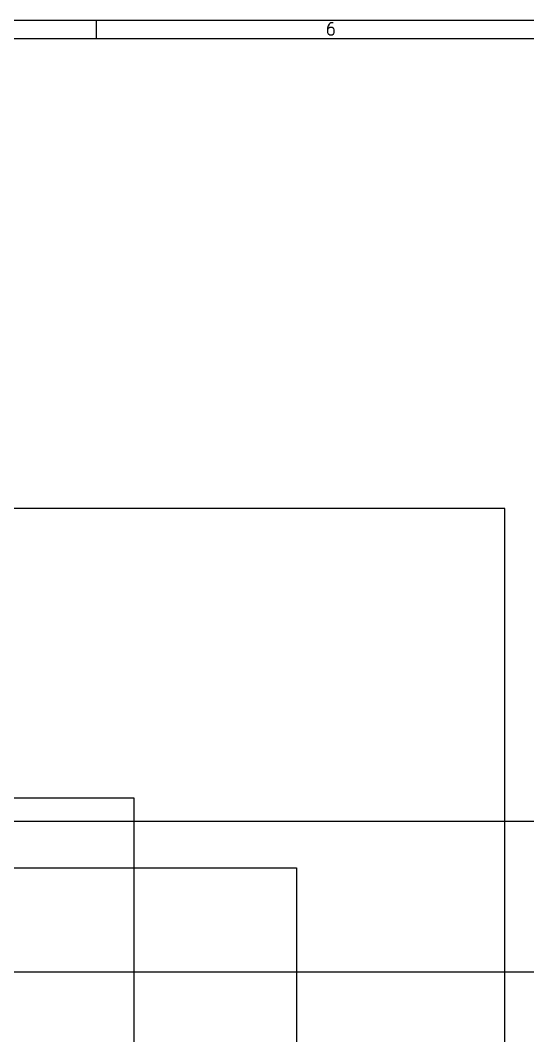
# Model space of a CAD drawing. Extents: x 0.4 to 16.1, y -11.3 to -0.4.
# Drawn here: x 9.908 to 12.098, y -4.775 to -0.394 of the extents above; entities that cross this region are included whole.
import ezdxf

# ---------------------------------------------------------------- set-up
doc = ezdxf.new("R2010")
doc.units = 0
doc.header["$MEASUREMENT"] = 0
for name, color, linetype in [('BLACK', 7, 'CONTINUOUS'), ('CYAN4', 4, 'CONTINUOUS'), ('MAGENTA4', 6, 'CONTINUOUS'), ('ORANGE2', 42, 'CONTINUOUS'), ('ORANGE3', 32, 'CONTINUOUS'), ('RED2', 1, 'CONTINUOUS')]:
    doc.layers.add(name, color=color, linetype=linetype)

msp = doc.modelspace()

# ---------------------------------------------------------------- linework, layer by layer
at = {"layer": 'BLACK', "linetype": 'CONTINUOUS'}
for p, q in [((10.4, -3.75), (9.85, -3.75)), ((10.4, -5.5), (10.4, -3.75))]:
    msp.add_line(p, q, dxfattribs=at)
at = {"layer": 'CYAN4', "linetype": 'CONTINUOUS'}
msp.add_line((8.5, -4.5), (14.35, -4.5), dxfattribs=at)
at = {"layer": 'MAGENTA4', "linetype": 'CONTINUOUS'}
for p, q in [((9.85, -4.05), (11.1, -4.05)), ((11.1, -4.05), (11.1, -5.8))]:
    msp.add_line(p, q, dxfattribs=at)
at = {"layer": 'ORANGE2', "linetype": 'CONTINUOUS'}
msp.add_line((9.85, -3.85), (14.4, -3.85), dxfattribs=at)
at = {"layer": 'ORANGE3', "linetype": 'CONTINUOUS'}
for p, q in [((12, -2.5), (4.65, -2.5)), ((12, -4.9), (12, -2.5))]:
    msp.add_line(p, q, dxfattribs=at)
at = {"layer": 'RED2', "linetype": 'CONTINUOUS'}
for p, q in [((0.3937, -0.3937), (16.1413, -0.3937)), ((10.2362, -0.4724), (10.2362, -0.3937)), ((11.2365, -0.4174), (11.2341, -0.4272)), ((11.2341, -0.4272), (11.2341, -0.4467)), ((11.2365, -0.4296), (11.2341, -0.4345)), ((11.2414, -0.4101), (11.2365, -0.4174)), ((11.239, -0.4272), (11.2365, -0.4296)), ((11.2439, -0.4248), (11.239, -0.4272)), ((11.2439, -0.4077), (11.2414, -0.4101)), ((11.2487, -0.4053), (11.2439, -0.4077)), ((11.2536, -0.4248), (11.2439, -0.4248)), ((11.2585, -0.4053), (11.2487, -0.4053)), ((11.2585, -0.4272), (11.2536, -0.4248)), ((11.2609, -0.4296), (11.2585, -0.4272)), ((11.2633, -0.4345), (11.2609, -0.4296)), ((11.2633, -0.4467), (11.2633, -0.4345)), ((0.4724, -0.4724), (16.0626, -0.4724)), ((11.2341, -0.4467), (11.2365, -0.4516)), ((11.2365, -0.4516), (11.239, -0.454)), ((11.239, -0.454), (11.2439, -0.4564)), ((11.2439, -0.4564), (11.2536, -0.4564)), ((11.2536, -0.4564), (11.2585, -0.454)), ((11.2585, -0.454), (11.2609, -0.4516)), ((11.2609, -0.4516), (11.2633, -0.4467))]:
    msp.add_line(p, q, dxfattribs=at)

doc.saveas('drawing.dxf')
